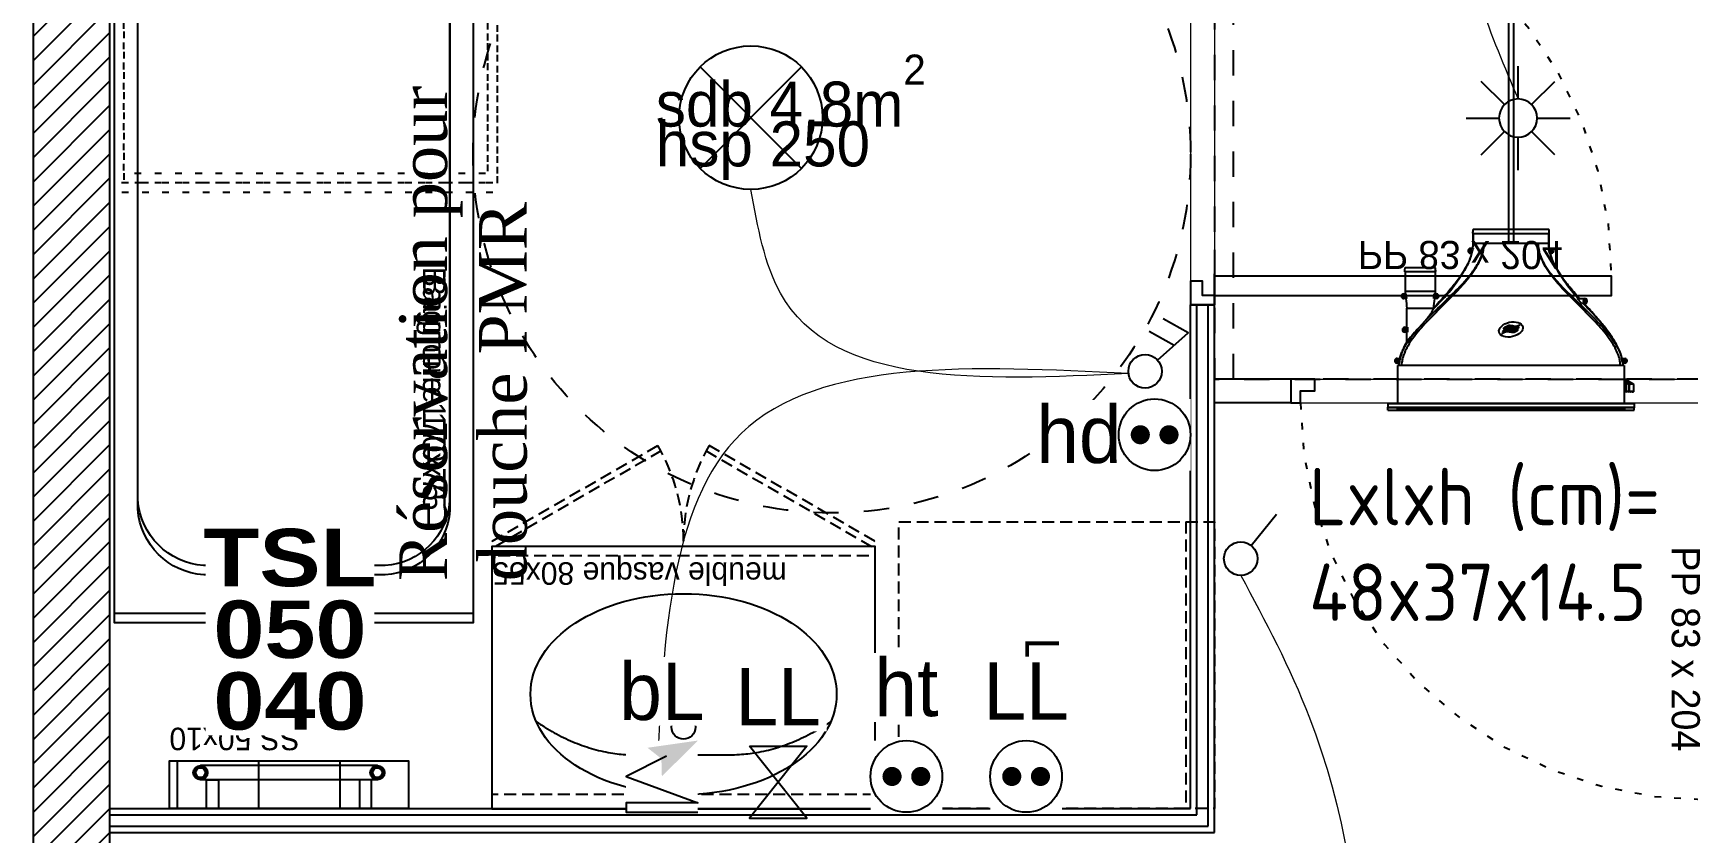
# Model space of a CAD drawing. Header units: centimetres. Extents: x 2648 to 12729, y 1890 to 6224.
# Drawn here: x 9812.8 to 10158.8, y 3819.5 to 3986.7 of the extents above; entities that cross this region are included whole.
import ezdxf

# ---------------------------------------------------------------- set-up
doc = ezdxf.new("R2010")
doc.units = ezdxf.units.CM
for name, pattern in [('Style de ligne -11', [0.347222, 0.20828, -0.138942]), ('Style de ligne -13', [0.147638, 0.098425, -0.049213]), ('Style de ligne -18', [0.164042, 0.054681, -0.109361]), ('Style de ligne -19', [0.166667, 0.055556, -0.111111]), ('Style de ligne -5', [0.20828, 0.069425, -0.138855]), ('VW-01', [0.41656, 0.20828, -0.20828])]:
    doc.linetypes.add(name, pattern=pattern)
for name, color, linetype in [('B aménagement intérieur', 252, 'Continuous'), ('B BATI-équipement-sanitaires', 252, 'Continuous'), ('B faience', 252, 'Style de ligne -11'), ('B Faux plafonds', 9, 'Continuous'), ('B GÈnÈral_Hatch', 252, 'Continuous'), ('B Général', 252, 'Continuous'), ('C ANNOTATIONS-PMR', 252, 'Style de ligne -5'), ('C ANNOTATIONS-prestations', 252, 'Continuous'), ('C ANNOTATIONS-texte', 252, 'Continuous'), ('D SURFACES-shab', 252, 'Continuous'), ('F REMPLISSAGE-vert clair', 252, 'Continuous'), ('F REMPLISSAGE-vert foncé', 252, 'Continuous'), ('prlm-EAU-EF', 161, 'Continuous'), ('prlm-MOD-PB', 123, 'Continuous')]:
    doc.layers.add(name, color=color, linetype=linetype)
for name, color, linetype, lineweight in [('prlm-CHAUFF', 4, 'Continuous', 25), ('prlm-CHAUFF-CONV', 1, 'Continuous', 25), ('prlm-ELEC-CFO', 10, 'Continuous', 25)]:
    doc.layers.add(name, color=color, linetype=linetype, lineweight=lineweight)
doc.layers.add('prlm-ZEROPLOT', color=254, linetype='Continuous', plot=False)
doc.styles.add('Eurostile', font='Eurosti.TTF')
doc.styles.add('Eurostile (italic)', font='Eurostib.TTF')
doc.styles.add('prlm-chauff-rad', font='ariblk.ttf', dxfattribs={"height": 12})
doc.styles.add('prlm-elec-cfo', font='comic.ttf', dxfattribs={"height": 12})
doc.styles.add('prlm-vmc', font='pala.ttf', dxfattribs={"height": 14})
doc.styles.get("Standard").update_dxf_attribs({"font": 'isocp.shx', "height": 15})

# ---------------------------------------------------------------- blocks, each defined once
blk = doc.blocks.new('B 80.Lave Linge')
at = {"layer": 'B Général', "linetype": 'Style de ligne -13', "ltscale": 25.4, "flags": 128}
blk.add_lwpolyline([(-29.47, 30), (-29.47, 36), (30.53, 36), (30.53, 30)], dxfattribs=at)
blk.add_lwpolyline([(-29.47, 30), (30.53, 30), (30.53, -30), (-29.47, -30)], close=True, dxfattribs=at)
at = {"layer": 'B Général', "insert": (0, 0), "char_height": 7.059, "attachment_point": 5, "line_spacing_factor": 0.894142, "style": 'Eurostile'}
blk.add_mtext('LL', dxfattribs=at)
blk = doc.blocks.new('B 80.PP 80')
at = {"layer": 'B Général', "flags": 128}
blk.add_lwpolyline([(-43, 2.5), (-43, 85.5), (-39, 85.5), (-39, 2.5)], close=True, dxfattribs=at)
at = {"layer": 'B Général', "linetype": 'Style de ligne -18', "ltscale": 25.4, "flags": 128}
blk.add_lwpolyline([(46, 2.5), (45.27, 13.33), (43.1, 23.98), (39.53, 34.26), (34.61, 44), (28.44, 53.03), (21.1, 61.19), (12.74, 68.35), (3.5, 74.38), (-6.47, 79.18), (-17, 82.67), (-27.91, 84.79), (-39, 85.5)], dxfattribs=at)
at = {"layer": 'B Général', "linetype": 'Continuous', "flags": 128}
for points in [[(-45, 2.5), (-43, 2.5), (-43, 0), (-40, 0), (-40, -2.5), (-45, -2.5)], [(48, 2.5), (46, 2.5), (46, 0), (43, 0), (43, -2.5), (48, -2.5), (48, -2.5), (48, -2.5), (48, 1.79), (48, 1.79)]]:
    blk.add_lwpolyline(points, close=True, dxfattribs=at)
at = {"layer": 'C ANNOTATIONS-prestations', "insert": (-37.5, 32.5), "char_height": 5.8825, "attachment_point": 1, "rotation": 90, "line_spacing_factor": 0.894142, "style": 'Eurostile'}
blk.add_mtext('PP 83 x 204', dxfattribs=at)
blk = doc.blocks.new('B 80.Rond 150_PMR')
at = {"layer": 'B Général', "linetype": 'VW-01', "ltscale": 25.4}
blk.add_circle((0, 0), 75, dxfattribs=at)
at = {"layer": 'B Général', "insert": (-61.5, 0), "char_height": 7.059, "attachment_point": 5, "rotation": 90, "line_spacing_factor": 0.894142, "style": 'Eurostile (italic)'}
blk.add_mtext('Ø 150 PMR', dxfattribs=at)
blk = doc.blocks.new('B 80.Groupe-4-1')
at = {"layer": 'B Général', "linetype": 'Continuous'}
for centre, major_axis, ratio in [((0, -24.07), (32, 0), 0.65625), ((0, -6.97), (1.5, 0), 1), ((0, -17.15), (2.5, 0), 1)]:
    blk.add_ellipse(centre, major_axis=major_axis, ratio=ratio, dxfattribs=at)
for points in [[(-30.82, -18.37), (-20.7, -11.37), (-9.74, -11.32), (-4.71, -11.3), (0, -11.3)], [(30.82, -18.37), (20.7, -11.37), (9.74, -11.32), (4.71, -11.3), (0, -11.3)]]:
    blk.add_open_spline(points, degree=2, knots=[0, 0, 0, 1, 1, 2, 2, 2], dxfattribs=at)
blk.add_open_spline([(-30.45, -17.59), (-30.5, -17.61), (-30.55, -17.64)], degree=2, dxfattribs=at)
blk = doc.blocks.new('B 80.meuble vasque 80x60')
at = {"layer": 'B BATI-équipement-sanitaires', "linetype": 'Style de ligne -13', "ltscale": 25.4, "flags": 128}
for points in [[(-40, -3.07), (40, -3.07), (40, -53.07), (-40, -53.07)], [(-40, -56.07), (-5.36, -76.07), (-4.71, -74.94), (-39.35, -54.94)], [(40, -56.07), (5.36, -76.07), (4.71, -74.94), (39.35, -54.94)]]:
    blk.add_lwpolyline(points, close=True, dxfattribs=at)
at = {"layer": 'B BATI-équipement-sanitaires', "linetype": 'Style de ligne -13', "ltscale": 25.4}
for centre, start, end in [((-40, -56.07), 330, 0), ((40, -56.07), 180, 210)]:
    blk.add_arc(centre, 40, start, end, dxfattribs=at)
at = {"layer": 'B Général', "flags": 128}
blk.add_lwpolyline([(-40, 0), (40, 0), (40, -55), (-40, -55)], close=True, dxfattribs=at)
at = {"layer": 'B Général'}
blk.add_blockref('B 80.Groupe-4-1', (0, 0), dxfattribs=at)
at = {"layer": 'C ANNOTATIONS-prestations', "insert": (40, -53.07), "char_height": 4.706, "width": 80, "attachment_point": 9, "line_spacing_factor": 0.894142, "style": 'Eurostile'}
blk.add_mtext('meuble vasque 80x55', dxfattribs=at)
blk = doc.blocks.new('B 80.Groupe-11-1')
at = {"layer": 'B Général', "linetype": 'Style de ligne -19', "ltscale": 25.4}
for p, q in [((-29.11, -35.61), (-29.11, -22.61)), ((-22.61, -29.11), (-35.61, -29.11))]:
    blk.add_line(p, q, dxfattribs=at)
at = {"layer": 'B Général', "linetype": 'Style de ligne -19', "ltscale": 25.4, "flags": 128}
for points in [[(-40, -40), (-40, 40), (40, 40), (40, -40)], [(-38, -38), (-38, 38), (38, 38), (38, -38)]]:
    blk.add_lwpolyline(points, close=True, dxfattribs=at)
at = {"layer": 'B Général', "linetype": 'Style de ligne -19', "ltscale": 25.4}
for radius in [4, 3]:
    blk.add_circle((-29.11, -29.11), radius, dxfattribs=at)
blk = doc.blocks.new('B 80.Douche pointillée')
at = {"layer": 'B Général'}
blk.add_blockref('B 80.Groupe-11-1', (0, 0), dxfattribs=at)
blk = doc.blocks.new('B 80.Baignoire 75_170')
at = {"layer": 'B faience', "lineweight": 18, "flags": 128}
blk.add_lwpolyline([(-85, 38.5), (-85, -37.5), (86, -37.5)], dxfattribs=at)
at = {"layer": 'B Général', "linetype": 'Continuous', "flags": 128}
blk.add_lwpolyline([(-84, -36.5), (-84, 38.5), (86, 38.5), (86, -36.5)], close=True, dxfattribs=at)
blk.add_lwpolyline([(-74, -17.85), (-74, 19.85, -0.379059), (-60.25, 33.6), (62.5, 33.6, -0.377778), (76, 20.1), (76, -17.85, -0.374545), (62.25, -31.6), (-60.5, -31.6, -0.392593), (-74, -18.1)], format="xyb", close=True, dxfattribs=at)
at = {"layer": 'B Général', "linetype": 'Continuous'}
blk.add_circle((-61.7, 1), 2.5, dxfattribs=at)
at = {"layer": 'B Général'}
blk.add_blockref('B 80.Douche pointillée', (-44, 3.5), dxfattribs=at)
at = {"layer": 'C ANNOTATIONS-prestations', "insert": (62.5, 26.61), "char_height": 4.706, "width": 80, "attachment_point": 9, "line_spacing_factor": 0.894142, "style": 'Eurostile'}
blk.add_mtext('Baignoire 170x75', dxfattribs=at)
blk = doc.blocks.new('B 80.Sèche-serviette')
at = {"layer": 'B GÈnÈral_Hatch', "linetype": 'Continuous'}
h = blk.add_hatch(dxfattribs=at)
h.set_pattern_fill('H_BARDAGE V 150', color=256, style=0, pattern_type=2)
h.set_pattern_definition([(90, (0, 3.493), (17, 0), [])])
h.paths.add_polyline_path([(-25, 8.4925), (25, 8.4925), (25, -1.5075), (-25, -1.5075)])
at = {"layer": 'B Général', "linetype": 'Continuous', "flags": 128}
blk.add_lwpolyline([(-25, 8.4925), (25, 8.4925), (25, -1.5075), (-25, -1.5075)], close=True, dxfattribs=at)
at = {"layer": 'C ANNOTATIONS-prestations', "insert": (25, -8.4925), "char_height": 4.706, "width": 50, "attachment_point": 9, "line_spacing_factor": 0.894142, "style": 'Eurostile'}
blk.add_mtext('SS 50x10', dxfattribs=at)
blk = doc.blocks.new('B 80.T3 BS 107 (2D)')
at = {"layer": 'B Faux plafonds', "linetype": 'VW-01', "ltscale": 25.4, "flags": 128}
blk.add_lwpolyline([(-102.3, 328.51), (-102.31, 254.52), (-410.28, 254.51), (-410.28, 161.48), (-267.29, 161.48), (-267.29, 34.48), (-143.3, 34.48), (-143.3, 134.5), (-69.14, 134.5), (-69.24, 43.59), (-66.26, 43.59), (-66.26, 43.57), (78.3, 43.58), (78.3, 263.5), (63.3, 263.5), (63.3, 328.51)], close=True, dxfattribs=at)
at = {"layer": 'B Général', "linetype": 'Continuous'}
for p, q in [((-267.3, 61.48), (-267.3, 49.98)), ((-267.3, 34.48), (-267.3, 56.48)), ((-267.3, 49.98), (-272.3, 49.98)), ((-272.3, -55.35), (-272.3, 49.98)), ((-251.3, 34.48), (-267.3, 34.48)), ((-251.3, 34.48), (-267.3, 34.48)), ((-251.3, 34.48), (-251.3, 29.48)), ((-267.3, -60.35), (-267.3, 29.48)), ((-251.3, 29.48), (-267.3, 29.48)), ((-251.3, 29.48), (-267.3, 29.48)), ((-498.3, -55.35), (-272.3, -55.35)), ((-498.3, -60.35), (-267.3, -60.35))]:
    blk.add_line(p, q, dxfattribs=at)
at = {"layer": 'B Général', "linetype": 'VW-01', "ltscale": 25.4, "flags": 128}
blk.add_lwpolyline([(-263.3, 34.48), (-263.3, 254.48), (-143.3, 254.48), (-143.3, 34.48)], close=True, dxfattribs=at)
at = {"layer": 'D SURFACES-shab', "lineweight": 18, "flags": 128}
for points in [[(-143.3, 34.48), (-143.3, 134.5), (78.3, 134.5), (78.3, 263.5), (62.69, 263.5), (62.69, 328.49), (-102.31, 328.5), (-102.31, 254.52), (-267.3, 254.48), (-267.3, 34.48)], [(-498.3, 156.48), (-272.3, 156.48), (-272.3, -55.35), (-498.3, -55.35)], [(-498.3, -60.35), (-267.3, -60.35), (-267.3, 29.48), (-143.3, 29.48), (-143.3, -328.51), (-498.3, -328.51)]]:
    blk.add_lwpolyline(points, close=True, dxfattribs=at)
at = {"layer": 'F REMPLISSAGE-vert clair'}
for p, q in [((-271, -56.65), (-271, 49.98)), ((-268.6, -59.05), (-268.6, 49.98)), ((-498.3, -56.65), (-271, -56.65)), ((-498.3, -59.05), (-268.6, -59.05))]:
    blk.add_line(p, q, dxfattribs=at)
at = {"layer": 'F REMPLISSAGE-vert foncé', "linetype": 'Continuous'}
for p, q in [((-272.3, -55.35), (-272.3, 49.98)), ((-267.3, -60.35), (-267.3, 49.98)), ((-498.3, -55.35), (-272.3, -55.35)), ((-498.3, -60.35), (-267.3, -60.35))]:
    blk.add_line(p, q, dxfattribs=at)
at = {"layer": 'F REMPLISSAGE-vert foncé'}
for p, q in [((-271, -56.65), (-271, 49.98)), ((-268.6, -59.05), (-268.6, 49.98)), ((-498.3, -56.65), (-271, -56.65)), ((-498.3, -59.05), (-268.6, -59.05))]:
    blk.add_line(p, q, dxfattribs=at)
at = {"layer": 'B Général'}
for name, p, rotation in [('B 80.Baignoire 75_170', (-460.8, 71.48), 270), ('B 80.Baignoire 75_170', (-460.78, 69.51), 270), ('B 80.PP 80', (-203.3, 31.98), 180.0000000034304), ('B 80.meuble vasque 80x60', (-378.3, -55.49), 180), ('B 80.Lave Linge', (-303.3, -24.82), 270), ('B 80.Sèche-serviette', (-460.8, -46.86), 180)]:
    blk.add_blockref(name, p, dxfattribs=dict(at, rotation=rotation))
at = {"layer": 'B Général', "xscale": -1, "rotation": 270.0000000034306}
blk.add_blockref('B 80.PP 80', (-269.8, 94.98), dxfattribs=at)
at = {"layer": 'C ANNOTATIONS-PMR', "ltscale": 25.4, "rotation": 270}
blk.add_blockref('B 80.Rond 150_PMR', (-347.3, 81.48), dxfattribs=at)
blk = doc.blocks.new('xi.tsl-050-040')
at = {"layer": 'prlm-CHAUFF-CONV'}
h = blk.add_hatch(color=0, dxfattribs=at)
h.paths.add_polyline_path([(-20, 7.5, 1), (-17, 7.5, 1)])
h.paths.add_polyline_path([(-17.5, 7.5, -1), (-19.5, 7.5, -1)], flags=16)
at = {"layer": 'prlm-CHAUFF-CONV', "linetype": 'ByBlock', "lineweight": -2}
h = blk.add_hatch(color=0, dxfattribs=at)
edge = h.paths.add_edge_path()
edge.add_arc((18.5, 7.5), 1.5, 0, 360)
edge = h.paths.add_edge_path(flags=17)
edge.add_arc((18.5, 7.5), 1, 0, 360)
at = {"layer": 'prlm-CHAUFF-CONV', "color": 0, "linetype": 'ByBlock', "lineweight": -2, "flags": 128}
for points in [[(18.5, 9), (-18.5, 9)], [(18.5, 6), (-18.5, 6)]]:
    blk.add_lwpolyline(points, dxfattribs=at)
at = {"layer": 'prlm-CHAUFF-CONV', "color": 0, "linetype": 'ByBlock', "lineweight": -2}
for points in [[(-14.73, 0), (-17.27, 0), (-17.27, 6), (-14.73, 6)], [(14.73, 0), (17.27, 0), (17.27, 6), (14.73, 6)]]:
    blk.add_lwpolyline(points, close=True, dxfattribs=at)
for centre, radius in [((-18.5, 7.5), 1.5), ((-18.5, 7.5), 1), ((18.5, 7.5), 1.5), ((18.5, 7.5), 1)]:
    blk.add_circle(centre, radius, dxfattribs=at)
at = {"layer": 'prlm-ZEROPLOT', "linetype": 'ByBlock', "lineweight": -2, "flags": 128}
blk.add_lwpolyline([(-16, 0), (16, 0)], dxfattribs=at)
blk = doc.blocks.new('xi.SA')
at = {"layer": 'prlm-ELEC-CFO', "color": 0}
blk.add_lwpolyline([(0.2, -1.28), (5.5, 5.28)], dxfattribs=at)
blk.add_circle((-2, -4), 3.5, dxfattribs=at)
blk = doc.blocks.new('xi.PTCE')
at = {"layer": 'prlm-ELEC-CFO', "color": 0}
for points in [[(-10.61, 10.61), (10.61, -10.61)], [(10.61, 10.61), (-10.61, -10.61)]]:
    blk.add_lwpolyline(points, dxfattribs=at)
at = {"layer": 'prlm-ELEC-CFO', "color": 0, "linetype": 'ByBlock'}
blk.add_circle((0, 0), 15, dxfattribs=at)
blk = doc.blocks.new('xi.PCHD')
at = {"color": 0, "lineweight": 5}
blk.add_wipeout([(-7.5, -7.5), (7.5, -7.5), (7.5, 7.5), (-7.5, 7.5)], dxfattribs=at).dxf.layer = 'prlm-ELEC-CFO'
at = {"layer": 'prlm-ELEC-CFO', "color": 0, "linetype": 'ByBlock', "lineweight": 5, "const_width": 2}
for points in [[(-4, 0, 1), (-2, 0, 1)], [(2, 0, 1), (4, 0, 1)]]:
    blk.add_lwpolyline(points, format="xyb", close=True, dxfattribs=at)
at = {"layer": 'prlm-ELEC-CFO', "color": 0, "linetype": 'ByBlock', "lineweight": -2}
blk.add_circle((0, 0), 7.5, dxfattribs=at)
blk = doc.blocks.new('xi.DA')
at = {"layer": 'prlm-ELEC-CFO', "color": 0}
for points in [[(0.61, -1.67), (7.04, 4.05), (1.81, 7.01)], [(4.05, 1.39), (-1.17, 4.34)]]:
    blk.add_lwpolyline(points, dxfattribs=at)
blk.add_circle((-2, -4), 3.5, dxfattribs=at)
blk = doc.blocks.new('xi.LLrob')
at = {"layer": 'prlm-EAU-EF', "color": 0}
blk.add_lwpolyline([(-6, 7.5), (6, 7.5), (-6, -7.5), (6, -7.5)], close=True, dxfattribs=at)
blk = doc.blocks.new('xi.LL')
at = {"color": 0, "lineweight": 5}
blk.add_wipeout([(-7.5, -7.5), (7.5, -7.5), (7.5, 7.5), (-7.5, 7.5)], dxfattribs=at).dxf.layer = 'prlm-ELEC-CFO'
at = {"layer": 'prlm-ELEC-CFO', "color": 0, "linetype": 'ByBlock', "lineweight": 5, "const_width": 2}
for points in [[(-4, 0, 1), (-2, 0, 1)], [(2, 0, 1), (4, 0, 1)]]:
    blk.add_lwpolyline(points, format="xyb", close=True, dxfattribs=at)
at = {"layer": 'prlm-ELEC-CFO', "color": 0, "linetype": 'ByBlock', "lineweight": -2}
blk.add_circle((0, 0), 7.5, dxfattribs=at)
blk = doc.blocks.new('xi.PCHT')
at = {"color": 0, "lineweight": 5}
blk.add_wipeout([(-7.5, -7.5), (7.5, -7.5), (7.5, 7.5), (-7.5, 7.5)], dxfattribs=at).dxf.layer = 'prlm-ELEC-CFO'
at = {"layer": 'prlm-ELEC-CFO', "color": 0, "linetype": 'ByBlock', "lineweight": 5, "const_width": 2}
for points in [[(-4, 0, 1), (-2, 0, 1)], [(2, 0, 1), (4, 0, 1)]]:
    blk.add_lwpolyline(points, format="xyb", close=True, dxfattribs=at)
at = {"layer": 'prlm-ELEC-CFO', "color": 0, "linetype": 'ByBlock', "lineweight": -2}
blk.add_circle((0, 0), 7.5, dxfattribs=at)
blk = doc.blocks.new('xi.BL')
at = {"color": 0, "lineweight": 5}
blk.add_wipeout([(-7.5, -7.5), (7.5, -7.5), (7.5, 7.5), (-7.5, 7.5)], dxfattribs=at).dxf.layer = 'prlm-ELEC-CFO'
at = {"layer": 'prlm-ELEC-CFO', "lineweight": 5}
blk.add_hatch(color=0, dxfattribs=at).paths.add_polyline_path([(-3, 6), (-0.1, 3.7), (0, 0), (7.5, 7.5)])
at = {"layer": 'prlm-ELEC-CFO', "color": 0}
blk.add_lwpolyline([(0.95, 4.23), (-7.5, 0), (7.5, -5.5), (-7.5, -5.5), (-7.5, -7.5), (7.5, -7.5)], dxfattribs=at)
blk = doc.blocks.new('xi.SPOT')
at = {"color": 0, "lineweight": 5}
blk.add_wipeout([(-4, 0), (-2.83, -2.83), (0, -4), (2.83, -2.83), (4, 0), (2.83, 2.83), (0, 4), (-2.83, 2.83)], dxfattribs=at).dxf.layer = 'prlm-ELEC-CFO'
at = {"layer": 'prlm-ELEC-CFO', "color": 0, "linetype": 'ByBlock', "lineweight": -2, "flags": 128}
for points in [[(0, 10.88), (0, 4)], [(-7.69, 7.69), (-2.83, 2.83)], [(7.69, 7.69), (2.83, 2.83)], [(-10.88, 0), (-4, 0)], [(4, 0), (10.88, 0)], [(-2.83, -2.83), (-7.69, -7.69)], [(2.83, -2.83), (7.69, -7.69)], [(0, -4), (0, -10.88)]]:
    blk.add_lwpolyline(points, dxfattribs=at)
at = {"layer": 'prlm-ELEC-CFO', "color": 0, "linetype": 'ByBlock', "lineweight": -2}
blk.add_circle((0, 0), 4, dxfattribs=at)
blk = doc.blocks.new('xi.attdchpmr')
at = {"layer": 'prlm-MOD-PB', "insert": (0, 0), "char_height": 10, "width": 140.3781, "attachment_point": 1, "rotation": 360, "style": 'prlm-vmc'}
blk.add_mtext('Réservation pour douche PMR', dxfattribs=at)
blk = doc.blocks.new('xi.twintop')
at = {"layer": 'prlm-CHAUFF', "ltscale": 50}
for p, q in [((-8, 35.6), (8, 35.6)), ((-7.9, 36.5), (7.9, 36.5)), ((-7.9, 35.6), (-7.9, 33.5)), ((-7.9, 33.5), (-7.9, 35.6)), ((7.9, 35.6), (7.9, 33.5)), ((7.9, 33.5), (7.9, 35.6)), ((-8.61, 31.95), (-8.61, 32.05)), ((-8.61, 32.05), (-8.51, 32.05)), ((-8.51, 31.95), (-8.61, 31.95)), ((-8.51, 32.16), (-8.41, 32.16)), ((-8.51, 32.05), (-8.51, 32.16)), ((-8.51, 31.84), (-8.51, 31.95)), ((-8.41, 31.84), (-8.51, 31.84)), ((-7.9, 32.5), (-8.46, 32.5)), ((-8.46, 31.5), (-8.16, 31.5)), ((-8.41, 32.16), (-8.41, 32.05)), ((-8.41, 32.05), (-8.3, 32.05)), ((-8.3, 31.95), (-8.41, 31.95)), ((-8.41, 31.95), (-8.41, 31.84)), ((-8.3, 32.05), (-8.3, 31.95)), ((-8.16, 31.5), (-7.95, 32.18)), ((-7.9, 32.5), (-7.95, 32.18)), ((-5.67, 33.5), (-7.9, 33.5)), ((5.67, 33.5), (-5.67, 33.5)), ((7.9, 33.5), (5.67, 33.5)), ((7.95, 32.18), (7.9, 32.5)), ((7.9, 32.5), (8.46, 32.5)), ((8.16, 31.5), (7.95, 32.18)), ((8.46, 31.5), (8.16, 31.5)), ((8.3, 31.95), (8.3, 32.05)), ((8.3, 32.05), (8.41, 32.05)), ((8.41, 31.95), (8.3, 31.95)), ((8.41, 32.16), (8.51, 32.16)), ((8.41, 32.05), (8.41, 32.16)), ((8.41, 31.84), (8.41, 31.95)), ((8.51, 31.84), (8.41, 31.84)), ((8.51, 32.16), (8.51, 32.05)), ((8.51, 32.05), (8.61, 32.05)), ((8.61, 31.95), (8.51, 31.95)), ((8.51, 31.95), (8.51, 31.84)), ((8.61, 32.05), (8.61, 31.95)), ((-22.15, 28.5), (-15.85, 28.5)), ((-9.41, 28.48), (-9.41, 28.48)), ((9.12, 29.02), (9.09, 29.02)), ((9.41, 28.48), (9.38, 28.48)), ((-15.75, 27.6), (-22.25, 27.6)), ((-22.15, 27.6), (-22.15, 23.5)), ((-22.15, 27.6), (-22.15, 23.5)), ((-15.85, 27.6), (-15.85, 23.5)), ((-15.85, 27.6), (-15.85, 23.5)), ((-22.56, 22.55), (-22.45, 22.55)), ((-22.56, 22.45), (-22.56, 22.55)), ((-22.45, 22.45), (-22.56, 22.45)), ((-22.45, 22.66), (-22.35, 22.66)), ((-22.45, 22.55), (-22.45, 22.66)), ((-22.45, 22.34), (-22.45, 22.45)), ((-22.35, 22.34), (-22.45, 22.34)), ((-22.4, 23), (-21.97, 23)), ((-21.85, 22), (-22.4, 22)), ((-22.35, 22.66), (-22.35, 22.55)), ((-22.35, 22.55), (-22.24, 22.55)), ((-22.24, 22.45), (-22.35, 22.45)), ((-22.35, 22.45), (-22.35, 22.34)), ((-22.24, 22.55), (-22.24, 22.45)), ((-15.85, 23.5), (-22.15, 23.5)), ((-21.97, 23), (-21.85, 22.06)), ((-21.85, 22.06), (-21.85, 22)), ((-16.2, 19.84), (-14.13, 22)), ((-14.13, 22), (-16.2, 19.84)), ((-16.15, 22.06), (-16.03, 23)), ((-16.15, 22), (-16.15, 22.06)), ((-15.6, 22), (-16.15, 22)), ((-16.03, 23), (-15.6, 23)), ((-15.76, 22.45), (-15.76, 22.55)), ((-15.76, 22.55), (-15.65, 22.55)), ((-15.65, 22.45), (-15.76, 22.45)), ((-15.65, 22.66), (-15.55, 22.66)), ((-15.65, 22.55), (-15.65, 22.66)), ((-15.65, 22.34), (-15.65, 22.45)), ((-15.55, 22.34), (-15.65, 22.34)), ((-15.55, 22.66), (-15.55, 22.55)), ((-15.55, 22.55), (-15.44, 22.55)), ((-15.55, 22.45), (-15.55, 22.34)), ((-15.44, 22.45), (-15.55, 22.45)), ((-15.44, 22.55), (-15.44, 22.45)), ((14.83, 21), (13.83, 22)), ((13.83, 22), (15.44, 22)), ((15.44, 21), (14.83, 21)), ((15.28, 21.45), (15.28, 21.55)), ((15.28, 21.55), (15.39, 21.55)), ((15.39, 21.45), (15.28, 21.45)), ((15.39, 21.66), (15.49, 21.66)), ((15.39, 21.55), (15.39, 21.66)), ((15.39, 21.34), (15.39, 21.45)), ((15.49, 21.34), (15.39, 21.34)), ((15.49, 21.66), (15.49, 21.55)), ((15.49, 21.55), (15.6, 21.55)), ((15.49, 21.45), (15.49, 21.34)), ((15.6, 21.45), (15.49, 21.45)), ((15.6, 21.55), (15.6, 21.45)), ((-21.8, 20), (-16.2, 20)), ((-21.8, 16), (-21.8, 20)), ((-21.8, 16), (-21.8, 20)), ((-16.2, 19.84), (-16.2, 20)), ((-16.2, 19.84), (-16.2, 20)), ((-22.36, 15.45), (-22.36, 15.55)), ((-22.36, 15.55), (-22.25, 15.55)), ((-22.25, 15.45), (-22.36, 15.45)), ((-22.25, 15.66), (-22.15, 15.66)), ((-22.25, 15.55), (-22.25, 15.66)), ((-22.25, 15.34), (-22.25, 15.45)), ((-22.15, 15.34), (-22.25, 15.34)), ((-22.2, 16), (-21.65, 16)), ((-21.65, 15), (-22.2, 15)), ((-22.15, 15.66), (-22.15, 15.55)), ((-22.15, 15.55), (-22.04, 15.55)), ((-22.15, 15.45), (-22.15, 15.34)), ((-22.04, 15.45), (-22.15, 15.45)), ((-22.04, 15.55), (-22.04, 15.45)), ((-21.8, 12.88), (-21.8, 15)), ((-21.8, 12.88), (-21.8, 15)), ((-21.65, 16), (-21.65, 15)), ((-23.96, 8.95), (-23.96, 9.05)), ((-23.96, 9.05), (-23.85, 9.05)), ((-23.85, 8.95), (-23.96, 8.95)), ((-23.85, 9.16), (-23.75, 9.16)), ((-23.85, 9.05), (-23.85, 9.16)), ((-23.85, 8.84), (-23.85, 8.95)), ((-23.75, 8.84), (-23.85, 8.84)), ((-23.8, 9.5), (-23.19, 9.5)), ((-23.36, 8.5), (-23.8, 8.5)), ((-23.75, 9.16), (-23.75, 9.05)), ((-23.75, 9.05), (-23.64, 9.05)), ((-23.75, 8.95), (-23.75, 8.84)), ((-23.64, 8.95), (-23.75, 8.95)), ((23.7, 8), (-23.7, 8)), ((-23.7, 8), (-23.7, 0)), ((-23.64, 9.05), (-23.64, 8.95)), ((-23.36, 8.42), (-23.36, 8.5)), ((23.19, 9.5), (23.8, 9.5)), ((23.36, 8.42), (23.36, 8.5)), ((23.8, 8.5), (23.36, 8.5)), ((23.64, 8.95), (23.64, 9.05)), ((23.64, 9.05), (23.75, 9.05)), ((23.75, 8.95), (23.64, 8.95)), ((23.7, 8), (23.7, 0)), ((23.75, 9.16), (23.85, 9.16)), ((23.75, 9.05), (23.75, 9.16)), ((23.75, 8.84), (23.75, 8.95)), ((23.85, 8.84), (23.75, 8.84)), ((23.85, 9.16), (23.85, 9.05)), ((23.85, 9.05), (23.96, 9.05)), ((23.85, 8.95), (23.85, 8.84)), ((23.96, 8.95), (23.85, 8.95)), ((23.96, 9.05), (23.96, 8.95)), ((24.18, 4.47), (23.7, 4.81)), ((24.06, 4.42), (23.7, 4.66)), ((24.06, 2.6), (24.06, 4.42)), ((24.64, 4.04), (24.06, 4.42)), ((24.2, 4.46), (24.18, 4.47)), ((24.54, 4.24), (24.2, 4.46)), ((24.35, 4.85), (24.33, 4.89)), ((24.35, 4.36), (24.35, 4.85)), ((24.35, 4.85), (24.36, 4.85)), ((24.41, 4.79), (24.43, 4.83)), ((24.41, 4.79), (24.41, 4.32)), ((25.01, 4.43), (24.41, 4.79)), ((24.43, 4.83), (25.04, 4.47)), ((24.64, 4.04), (24.72, 4.01)), ((24.64, 2.6), (24.64, 4.04)), ((24.72, 4.01), (24.72, 2.65)), ((25.04, 4.47), (25.01, 4.43)), ((25.01, 4.25), (25.01, 4.43)), ((25.02, 4.42), (25.01, 4.43)), ((25.06, 4.46), (25.02, 4.42)), ((25.02, 4.42), (25.02, 4.25)), ((25.28, 4.25), (25.02, 4.42)), ((25.04, 4.47), (25.06, 4.46)), ((25.06, 4.46), (25.39, 4.24)), ((25.71, 2.65), (25.71, 4.01)), ((-25.75, 0), (-25.75, -0.73)), ((25.75, 0), (-25.75, 0)), ((23.7, 2.6), (24.06, 2.6)), ((23.7, 2.57), (23.73, 2.6)), ((23.79, 2.6), (23.88, 2.51)), ((23.88, 2.51), (23.97, 2.6)), ((24.04, 2.6), (24.13, 2.51)), ((24.64, 2.6), (24.06, 2.6)), ((24.13, 2.51), (24.22, 2.6)), ((24.18, 2.56), (24.24, 2.51)), ((24.24, 2.51), (24.3, 2.58)), ((24.28, 2.6), (24.37, 2.51)), ((24.37, 2.51), (24.46, 2.6)), ((24.42, 2.57), (24.48, 2.51)), ((24.48, 2.51), (24.56, 2.58)), ((24.54, 2.6), (24.63, 2.51)), ((24.63, 2.51), (24.72, 2.6)), ((24.72, 2.65), (24.64, 2.6)), ((24.64, 2.6), (24.64, 2.6)), ((25.66, 2.6), (24.64, 2.6)), ((24.7, 2.58), (24.77, 2.51)), ((24.72, 2.65), (25.71, 2.65)), ((24.73, 2.6), (24.82, 2.51)), ((24.77, 2.51), (24.79, 2.53)), ((24.82, 2.51), (24.91, 2.6)), ((24.9, 2.59), (24.98, 2.51)), ((24.98, 2.51), (25.07, 2.6)), ((25.02, 2.54), (25.05, 2.51)), ((25.05, 2.51), (25.09, 2.55)), ((25.06, 2.58), (25.13, 2.51)), ((25.13, 2.51), (25.22, 2.6)), ((25.19, 2.57), (25.25, 2.51)), ((25.25, 2.51), (25.34, 2.6)), ((25.27, 2.53), (25.29, 2.51)), ((25.29, 2.51), (25.32, 2.54)), ((25.31, 2.56), (25.36, 2.51)), ((25.36, 2.51), (25.45, 2.6)), ((25.4, 2.55), (25.44, 2.51)), ((25.44, 2.51), (25.53, 2.6)), ((25.48, 2.54), (25.51, 2.51)), ((25.51, 2.51), (25.6, 2.6)), ((25.53, 2.53), (25.55, 2.51)), ((25.55, 2.51), (25.64, 2.6)), ((25.71, 2.65), (25.66, 2.6)), ((25.66, 2.6), (25.66, 2.6)), ((25.75, 0), (25.75, -0.73)), ((-25.75, -0.81), (-25.75, -0.73)), ((-25.75, -0.73), (25.75, -0.73)), ((-25.75, -1.3), (-25.75, -0.81)), ((25.75, -0.81), (-25.75, -0.81)), ((-25.75, -1.3), (25.75, -1.3)), ((23.75, -0.99), (-23.75, -0.99)), ((-23.75, -1.06), (-23.75, -0.99)), ((-23.55, -0.99), (-23.75, -1.06)), ((-23.75, -1.06), (23.75, -1.06)), ((23.75, -1.11), (-23.75, -1.11)), ((-23.75, -1.16), (-23.75, -1.11)), ((-23.59, -1.11), (-23.75, -1.16)), ((-23.75, -1.16), (23.75, -1.16)), ((23.75, -1.2), (-23.75, -1.2)), ((-23.75, -1.23), (-23.75, -1.2)), ((-23.64, -1.2), (-23.75, -1.23)), ((-23.75, -1.23), (23.75, -1.23)), ((23.75, -1.26), (-23.75, -1.26)), ((-23.75, -1.28), (-23.75, -1.26)), ((-23.68, -1.26), (-23.75, -1.28)), ((-23.75, -1.28), (23.75, -1.28)), ((23.75, -1.29), (-23.75, -1.29)), ((-23.75, -1.3), (-23.75, -1.29)), ((-23.73, -1.29), (-23.75, -1.3)), ((-23.75, -1.3), (23.75, -1.3)), ((23.75, -1.06), (23.55, -0.99)), ((23.75, -1.16), (23.59, -1.11)), ((23.75, -1.23), (23.64, -1.2)), ((23.75, -1.28), (23.68, -1.26)), ((23.75, -1.3), (23.73, -1.29)), ((23.75, -0.99), (23.75, -1.06)), ((23.75, -1.11), (23.75, -1.16)), ((23.75, -1.2), (23.75, -1.23)), ((23.75, -1.26), (23.75, -1.28)), ((23.75, -1.29), (23.75, -1.3)), ((25.75, -0.73), (25.75, -0.81)), ((25.75, -1.3), (25.75, -0.81))]:
    blk.add_line(p, q, dxfattribs=at)
for centre, radius in [((-8.46, 32), 0.3), ((-8.46, 32), 0.25), ((8.46, 32), 0.3), ((8.46, 32), 0.25), ((-22.4, 22.5), 0.3), ((-22.4, 22.5), 0.25), ((-15.6, 22.5), 0.3), ((-15.6, 22.5), 0.25), ((15.44, 21.5), 0.3), ((15.44, 21.5), 0.25), ((-22.2, 15.5), 0.3), ((-22.2, 15.5), 0.25), ((-23.8, 9), 0.3), ((-23.8, 9), 0.25), ((23.8, 9), 0.3), ((23.8, 9), 0.25)]:
    blk.add_circle(centre, radius, dxfattribs=at)
for centre, radius, start, end in [((-6.01, 35.83), 2, 160.5755, 186.7441), ((-6.01, 35.83), 2, 160.5755, 186.7441), ((6.01, 35.83), 2, 353.2559, 19.4245), ((6.01, 35.83), 2, 353.2559, 19.4245), ((-19.51, 34.47), 11.74, 332.3321, 345.441), ((-19.16, 34.32), 11.35, 332.1374, 345.6929), ((-8.46, 32), 0.5, 90, 270), ((-15.67, 33.51), 7.77, 352.5456, 359.9423), ((-15.72, 33.51), 7.82, 352.5763, 359.9264), ((-15.07, 33.49), 7.17, 352.0923, 353.5448), ((-15.07, 33.49), 7.17, 353.9053, 0.1157), ((15.11, 33.49), 7.25, 179.9215, 187.8382), ((15.67, 33.51), 7.77, 180.0577, 187.4544), ((15.72, 33.51), 7.82, 180.0736, 187.4237), ((21.1, 34.98), 13.43, 192.9954, 216.0824), ((19.16, 34.32), 11.35, 194.4106, 207.8626), ((8.46, 32), 0.5, 270, 90), ((-20.26, 27.83), 2, 160.5755, 186.7441), ((-20.26, 27.83), 2, 160.5755, 186.7441), ((-17.74, 27.83), 2, 353.2559, 19.4245), ((-17.74, 27.83), 2, 353.2559, 19.4245), ((-43.13, 48.06), 39, 319.3887, 329.86), ((-43.13, 48.06), 39, 319.3887, 329.8601), ((-26.92, 38.17), 20.01, 331.0483, 332.7983), ((-26.92, 38.17), 20.01, 331.0482, 332.7982), ((26.92, 38.17), 20.01, 207.2018, 208.9518), ((43.13, 48.06), 39, 210.1399, 220.6113), ((43.13, 48.06), 39, 212.5506, 220.6113), ((-22.4, 22.5), 0.5, 90, 270), ((-15.6, 22.5), 0.5, 270, 90), ((-22.51, 30.1), 11.66, 315.9701, 320.4245), ((-22.76, 30.33), 11.99, 316.0326, 320.3619), ((22.51, 30.1), 11.66, 219.5755, 224.0299), ((22.76, 30.33), 11.99, 219.6381, 223.9674), ((15.44, 21.5), 0.5, 270, 90), ((-22.2, 15.5), 0.5, 90, 270), ((-2.48, -0.77), 23.65, 136.4099, 144.7501), ((-44.74, 40.05), 35.1, 315.7111, 319.5265), ((-23.8, 9), 0.5, 90, 270), ((-11.41, 6.64), 12.12, 163.7263, 166.3852), ((23.8, 9), 0.5, 270, 90), ((17.64, -7.23), 13.85, 61.9182, 64.0515), ((17.76, -6.88), 13.43, 62.115, 63.7632), ((18.29, -6.04), 12.5, 61.3177, 61.5903), ((24.75, 5.45), 0.703, 233.033, 242.9325), ((24.72, 5.11), 0.448, 214.6713, 225.4982), ((25.88, 4.92), 0.836, 234.1326, 239.2425), ((18.29, -6.04), 12.5, 53.7494, 55.0637)]:
    blk.add_arc(centre, radius, start, end, dxfattribs=at)
blk.add_ellipse((0, 15.55), major_axis=(2.49, 0.57), ratio=0.600775, dxfattribs=at)
for points, knots in [([(-5.67, 33.5), (-5.67, 33.33), (-5.68, 33.16), (-5.7, 32.82), (-5.72, 32.65), (-5.8, 32.15), (-5.87, 31.82), (-6.05, 31.16), (-6.16, 30.84), (-6.41, 30.21), (-6.55, 29.9), (-7, 29), (-7.34, 28.43), (-8.08, 27.34), (-8.47, 26.81), (-9.69, 25.27), (-10.57, 24.3), (-12.38, 22.39), (-13.32, 21.46), (-15.19, 19.6), (-16.12, 18.67), (-17.95, 16.77), (-18.84, 15.8), (-20.08, 14.27), (-20.47, 13.75), (-21.03, 12.94), (-21.21, 12.66), (-21.55, 12.09), (-21.72, 11.8), (-22.17, 10.91), (-22.43, 10.31), (-22.7, 9.36), (-22.77, 9.03), (-22.86, 8.47), (-22.88, 8.24), (-22.89, 8)], [0, 0, 0, 0, 0.015625, 0.015625, 0.03125, 0.03125, 0.0625, 0.0625, 0.09375, 0.09375, 0.125, 0.125, 0.1875, 0.1875, 0.25, 0.25, 0.375, 0.375, 0.5, 0.5, 0.625, 0.625, 0.75, 0.75, 0.8125, 0.8125, 0.84375, 0.84375, 0.875, 0.875, 0.9375, 0.9375, 0.96875, 0.96875, 0.9907189, 0.9907189, 0.9907189, 0.9907189]), ([(-18.04, 17.26), (-16.85, 18.51), (-15.59, 19.7), (-13.1, 22.1), (-11.85, 23.3), (-10.07, 25.17), (-9.49, 25.81), (-8.39, 27.13), (-7.87, 27.82), (-7.16, 28.91), (-6.93, 29.29), (-6.52, 30.07), (-6.33, 30.48), (-6.02, 31.31), (-5.89, 31.74), (-5.76, 32.39), (-5.73, 32.61), (-5.69, 32.95), (-5.69, 33.06), (-5.67, 33.28), (-5.67, 33.39), (-5.67, 33.5)], [0, 0, 0, 0, 0.25, 0.25, 0.5, 0.5, 0.625, 0.625, 0.75, 0.75, 0.8125, 0.8125, 0.875, 0.875, 0.9375, 0.9375, 0.96875, 0.96875, 0.984375, 0.984375, 1, 1, 1, 1]), ([(5.67, 33.5), (5.67, 33.33), (5.68, 33.16), (5.71, 32.81), (5.73, 32.64), (5.81, 32.14), (5.88, 31.8), (6.08, 31.14), (6.2, 30.82), (6.47, 30.19), (6.62, 29.88), (7.1, 28.98), (7.46, 28.42), (8.23, 27.34), (8.65, 26.82), (9.93, 25.3), (10.84, 24.34), (12.72, 22.46), (13.69, 21.54), (15.61, 19.69), (16.57, 18.77), (18.43, 16.87), (19.34, 15.9), (20.59, 14.36), (20.99, 13.83), (21.55, 13), (21.73, 12.72), (22.07, 12.15), (22.24, 11.85), (22.69, 10.95), (22.94, 10.33), (23.21, 9.37), (23.28, 9.05), (23.36, 8.48), (23.38, 8.24), (23.39, 8)], [0, 0, 0, 0, 0.015625, 0.015625, 0.03125, 0.03125, 0.0625, 0.0625, 0.09375, 0.09375, 0.125, 0.125, 0.1875, 0.1875, 0.25, 0.25, 0.375, 0.375, 0.5, 0.5, 0.625, 0.625, 0.75, 0.75, 0.8125, 0.8125, 0.84375, 0.84375, 0.875, 0.875, 0.9375, 0.9375, 0.96875, 0.96875, 0.9908046, 0.9908046, 0.9908046, 0.9908046]), ([(22.89, 8), (22.88, 8.24), (22.86, 8.47), (22.77, 9.03), (22.7, 9.36), (22.43, 10.31), (22.17, 10.91), (21.72, 11.8), (21.55, 12.09), (21.21, 12.66), (21.03, 12.94), (20.47, 13.75), (20.08, 14.27), (18.84, 15.8), (17.95, 16.77), (16.12, 18.67), (15.18, 19.6), (13.32, 21.46), (12.38, 22.39), (10.57, 24.3), (9.69, 25.27), (8.47, 26.81), (8.08, 27.34), (7.34, 28.43), (7, 29), (6.55, 29.9), (6.41, 30.21), (6.16, 30.84), (6.05, 31.16), (5.87, 31.82), (5.79, 32.15), (5.72, 32.65), (5.7, 32.82), (5.68, 33.16), (5.67, 33.33), (5.67, 33.5)], [0.0092808, 0.0092808, 0.0092808, 0.0092808, 0.03125, 0.03125, 0.0625, 0.0625, 0.125, 0.125, 0.15625, 0.15625, 0.1875, 0.1875, 0.25, 0.25, 0.375, 0.375, 0.5, 0.5, 0.625, 0.625, 0.75, 0.75, 0.8125, 0.8125, 0.875, 0.875, 0.90625, 0.90625, 0.9375, 0.9375, 0.96875, 0.96875, 0.984375, 0.984375, 1, 1, 1, 1]), ([(-8.9, 29.46), (-9.06, 29.12), (-9.43, 28.41), (-10.08, 27.35), (-10.83, 26.27), (-11.65, 25.18), (-12.54, 24.1), (-13.65, 22.81), (-14.86, 21.46), (-15.81, 20.43), (-16.2, 20)], [0.1568082, 0.1568082, 0.1568082, 0.1568082, 0.2305418, 0.3149874, 0.4025619, 0.4929385, 0.5856877, 0.6803551, 0.8317746, 0.9509578, 0.9509578, 0.9509578, 0.9509578]), ([(14.38, 22), (14.06, 22.36), (13.37, 23.14), (12.33, 24.35), (11.38, 25.54), (10.58, 26.62), (9.93, 27.59), (9.37, 28.52), (9.05, 29.15), (8.91, 29.44)], [0.5730592, 0.5730592, 0.5730592, 0.5730592, 0.626259, 0.6884084, 0.7489718, 0.7930827, 0.8358988, 0.8773199, 0.9123747, 0.9123747, 0.9123747, 0.9123747]), ([(23.19, 9.5), (23.12, 9.79), (23.04, 10.07), (22.86, 10.64), (22.75, 10.92), (22.41, 11.74), (22.14, 12.27), (21.56, 13.3), (21.24, 13.8), (20.57, 14.77), (20.21, 15.25), (19.11, 16.65), (18.33, 17.54), (16.73, 19.29), (15.91, 20.15), (15.09, 21)], [0, 0, 0, 0, 0.0625, 0.0625, 0.125, 0.125, 0.25, 0.25, 0.375, 0.375, 0.5, 0.5, 0.75, 0.75, 1, 1, 1, 1]), ([(21.4, 13.55), (21.3, 13.71), (20.98, 14.2), (20.41, 15.02), (19.67, 15.99), (18.88, 16.96), (17.95, 18.04), (16.9, 19.22), (15.98, 20.24), (15.44, 20.84), (15.29, 21)], [0.1694223, 0.1694223, 0.1694223, 0.1694223, 0.1906001, 0.2339285, 0.2787061, 0.3247019, 0.3716424, 0.4351709, 0.4991397, 0.523565, 0.523565, 0.523565, 0.523565]), ([(-18.04, 17.26), (-17.81, 17.52), (-17.58, 17.79), (-17.17, 18.3), (-16.98, 18.55), (-16.64, 19.03), (-16.49, 19.25), (-16.32, 19.53), (-16.28, 19.62), (-16.22, 19.76), (-16.2, 19.81), (-16.2, 19.84)], [0, 0, 0, 0, 0.25, 0.25, 0.5, 0.5, 0.75, 0.75, 0.875, 0.875, 1, 1, 1, 1]), ([(-23.39, 8), (-23.38, 8.28), (-23.35, 8.55), (-23.25, 9.19), (-23.16, 9.55), (-22.84, 10.61), (-22.54, 11.29), (-21.83, 12.6), (-21.42, 13.22), (-20.56, 14.41), (-20.09, 14.98), (-19.62, 15.54)], [0.0331631, 0.0331631, 0.0331631, 0.0331631, 0.125, 0.125, 0.25, 0.25, 0.5, 0.5, 0.75, 0.75, 1, 1, 1, 1]), ([(-1.94, 14.63), (-1.21, 15.35), (-0.84, 15.44), (-0.45, 15.4), (0.16, 15.33), (0.81, 14.93), (1.54, 15.51)], [0, 0, 0, 0, 0.389075, 0.389075, 0.389075, 1, 1, 1, 1]), ([(-1.63, 15.67), (-0.9, 16.39), (-0.53, 16.49), (-0.14, 16.44), (0.47, 16.38), (1.12, 15.98), (1.85, 16.55)], [0, 0, 0, 0, 0.389075, 0.389075, 0.389075, 1, 1, 1, 1]), ([(-23.19, 9.5), (-23.12, 9.8), (-23.04, 10.09), (-22.9, 10.53), (-22.84, 10.67), (-22.74, 10.96), (-22.68, 11.1), (-22.5, 11.53), (-22.37, 11.8), (-22.1, 12.35), (-21.95, 12.61), (-21.8, 12.88)], [0, 0, 0, 0, 0.25, 0.25, 0.375, 0.375, 0.5, 0.5, 0.75, 0.75, 1, 1, 1, 1]), ([(-21.8, 12.88), (-21.96, 12.6), (-22.11, 12.32), (-22.4, 11.74), (-22.54, 11.45), (-22.78, 10.85), (-22.89, 10.55), (-23.01, 10.17), (-23.03, 10.1), (-23.05, 10.03)], [0, 0, 0, 0, 0.25, 0.25, 0.5, 0.5, 0.75, 0.75, 0.8062429, 0.8062429, 0.8062429, 0.8062429]), ([(24.24, 4.96), (24.23, 4.96), (24.23, 4.96), (24.22, 4.97), (24.2, 4.97), (24.19, 4.97), (24.18, 4.98), (24.16, 4.98), (24.15, 4.98), (24.13, 4.99), (24.11, 4.99), (24.09, 4.99), (24.08, 4.99), (24.05, 4.99), (24.02, 4.99), (23.98, 4.99), (23.93, 4.98), (23.89, 4.98), (23.84, 4.97), (23.78, 4.96), (23.74, 4.95), (23.71, 4.95), (23.7, 4.94)], [0.1059402, 0.1059402, 0.1059402, 0.1059402, 0.1359504, 0.1694868, 0.202886, 0.2361704, 0.2693627, 0.3024859, 0.3355633, 0.3686184, 0.401675, 0.434757, 0.4678887, 0.5010941, 0.5629781, 0.6246926, 0.6863942, 0.7482374, 0.8103737, 0.8729511, 0.9361135, 0.9654522, 0.9654522, 0.9654522, 0.9654522]), ([(23.7, 4.91), (23.71, 4.91), (23.72, 4.91), (23.74, 4.92), (23.78, 4.92), (23.81, 4.93), (23.83, 4.93), (23.86, 4.94), (23.89, 4.94), (23.92, 4.95), (23.94, 4.95), (23.97, 4.95), (23.99, 4.96), (24.02, 4.96), (24.04, 4.96), (24.06, 4.96), (24.08, 4.96), (24.11, 4.96), (24.14, 4.96), (24.18, 4.96), (24.21, 4.95), (24.24, 4.95), (24.26, 4.94), (24.28, 4.93), (24.3, 4.92), (24.32, 4.91), (24.33, 4.9), (24.33, 4.89)], [0.053874, 0.053874, 0.053874, 0.053874, 0.0607104, 0.0907643, 0.1206402, 0.1503557, 0.1799287, 0.2093776, 0.238721, 0.2679778, 0.2971672, 0.3263086, 0.3554219, 0.3845269, 0.4136437, 0.4427926, 0.4719939, 0.5012681, 0.5562327, 0.6110034, 0.6657154, 0.7205017, 0.7754929, 0.8308166, 0.8865967, 0.9429527, 1, 1, 1, 1]), ([(24.35, 4.85), (24.35, 4.86), (24.35, 4.86), (24.34, 4.87), (24.33, 4.88), (24.32, 4.88), (24.31, 4.89), (24.3, 4.89), (24.29, 4.9), (24.28, 4.9), (24.26, 4.91), (24.25, 4.91), (24.23, 4.91), (24.22, 4.92), (24.2, 4.92), (24.18, 4.92), (24.17, 4.92), (24.15, 4.92), (24.12, 4.92), (24.09, 4.92), (24.05, 4.92), (24, 4.92), (23.95, 4.91), (23.9, 4.9), (23.85, 4.89), (23.79, 4.88), (23.74, 4.87), (23.71, 4.86), (23.7, 4.86)], [0, 0, 0, 0, 0.0300773, 0.0600539, 0.0899314, 0.1197114, 0.1493956, 0.1789856, 0.2084831, 0.2378898, 0.2672073, 0.2964374, 0.3255817, 0.3546421, 0.3836203, 0.4125181, 0.4413372, 0.4700795, 0.4987468, 0.5532579, 0.6080368, 0.6630958, 0.7184471, 0.7741027, 0.8300742, 0.8863734, 0.9430116, 0.9677174, 0.9677174, 0.9677174, 0.9677174]), ([(24.65, 4.2), (24.65, 4.2), (24.64, 4.2), (24.64, 4.2), (24.63, 4.2), (24.63, 4.2), (24.62, 4.2), (24.61, 4.21), (24.6, 4.21), (24.59, 4.21), (24.58, 4.22), (24.55, 4.23), (24.54, 4.24), (24.54, 4.24)], [0, 0, 0, 0, 0.061789, 0.122374, 0.182441, 0.242697, 0.303842, 0.366548, 0.43144, 0.49908, 0.668346, 0.832646, 1, 1, 1, 1]), ([(25.45, 4.21), (25.44, 4.21), (25.44, 4.22), (25.43, 4.22), (25.41, 4.23), (25.4, 4.23), (25.39, 4.24), (25.37, 4.24), (25.36, 4.25), (25.34, 4.25), (25.32, 4.25), (25.3, 4.26), (25.29, 4.26), (25.27, 4.26), (25.24, 4.26), (25.22, 4.26), (25.2, 4.26), (25.17, 4.26), (25.13, 4.26), (25.08, 4.26), (25.03, 4.26), (24.97, 4.25), (24.91, 4.24), (24.85, 4.24), (24.79, 4.23), (24.72, 4.21), (24.67, 4.21), (24.65, 4.2)], [0.0304712, 0.0304712, 0.0304712, 0.0304712, 0.0599457, 0.0897682, 0.1195016, 0.1491541, 0.1787343, 0.2082505, 0.2377114, 0.2671256, 0.2965018, 0.3258487, 0.355175, 0.3844897, 0.4138015, 0.4431194, 0.4724522, 0.5018089, 0.5568669, 0.611863, 0.6668562, 0.7219052, 0.7770682, 0.8324028, 0.8879658, 0.9438132, 1, 1, 1, 1]), ([(25.71, 4.01), (25.69, 4.04), (25.65, 4.06), (25.55, 4.09), (25.48, 4.1), (25.35, 4.1), (25.31, 4.1), (25.21, 4.09), (25.16, 4.09), (24.98, 4.06), (24.86, 4.04), (24.72, 4.01)], [0, 0, 0, 0, 0.25, 0.25, 0.5, 0.5, 0.625, 0.625, 0.75, 0.75, 1, 1, 1, 1])]:
    blk.add_open_spline(points, degree=3, knots=knots, dxfattribs=at)
for points in [[(-22.15, 23.5), (-22.15, 23.33), (-22.14, 23.17), (-22.13, 23)], [(-22.15, 23.5), (-22.15, 23.33), (-22.14, 23.17), (-22.13, 23)], [(-22.01, 22), (-21.91, 21.33), (-21.8, 20.67), (-21.8, 20)], [(-22.01, 22), (-21.91, 21.33), (-21.8, 20.67), (-21.8, 20)], [(-15.99, 22), (-16.09, 21.33), (-16.2, 20.67), (-16.2, 20)], [(-15.99, 22), (-16.09, 21.33), (-16.2, 20.67), (-16.2, 20)], [(-15.85, 23.5), (-15.85, 23.33), (-15.86, 23.17), (-15.87, 23)], [(-15.85, 23.5), (-15.85, 23.33), (-15.86, 23.17), (-15.87, 23)], [(-0.55, 15.04), (-0.94, 15.09), (-1.32, 14.99), (-1.94, 14.63)], [(-1.78, 15.16), (-1.06, 15.88), (-0.68, 15.97), (-0.29, 15.93)], [(-0.39, 15.58), (-0.78, 15.62), (-1.16, 15.52), (-1.78, 15.16)], [(-0.23, 16.09), (-0.63, 16.13), (-1.01, 16.03), (-1.63, 15.67)], [(1.54, 15.51), (0.72, 14.57), (0.07, 14.98), (-0.55, 15.04)], [(1.7, 16.04), (0.88, 15.1), (0.23, 15.51), (-0.39, 15.58)], [(-0.29, 15.93), (0.32, 15.87), (0.96, 15.47), (1.7, 16.04)], [(1.85, 16.55), (1.03, 15.62), (0.38, 16.02), (-0.23, 16.09)], [(-23.19, 9.5), (-23.26, 9.17), (-23.32, 8.84), (-23.36, 8.5)], [(23.36, 8.5), (23.32, 8.84), (23.26, 9.17), (23.19, 9.5)]]:
    blk.add_open_spline(points, degree=3, dxfattribs=at)
at = {"layer": 'prlm-CHAUFF', "ltscale": 50, "insert": (-42.19, -13.41), "char_height": 12, "width": 139.7925, "attachment_point": 1}
blk.add_mtext('Lxlxh (cm)= 48x37x14.5', dxfattribs=at)

msp = doc.modelspace()

# ---------------------------------------------------------------- hatches: boundary and pattern name
at = {"layer": 'B GÈnÈral_Hatch', "linetype": 'Continuous'}
h = msp.add_hatch(dxfattribs=at)
h.set_pattern_fill('50_BETON', color=256, style=0, pattern_type=2)
h.set_pattern_definition([(45, (0, 0), (2.4253472, -2.6458333), [])])
h.paths.add_polyline_path([(9828.796, 3551.389), (9828.796, 4134.409), (9812.796, 4152.409), (9812.796, 3517.389)])

# ---------------------------------------------------------------- linework, layer by layer
at = {"layer": 'B Général', "linetype": 'Continuous', "lineweight": 18}
for p, q in [((9812.796, 4152.409), (9812.796, 3517.389)), ((9828.796, 4134.409), (9828.796, 3551.389))]:
    msp.add_line(p, q, dxfattribs=at)
at = {"layer": 'B Général', "linetype": 'Continuous'}
for p, q in [((9812.796, 4152.409), (9812.796, 3517.389)), ((9828.796, 4134.409), (9828.796, 3551.389))]:
    msp.add_line(p, q, dxfattribs=at)
at = {"layer": 'prlm-ELEC-CFO', "lineweight": 13}
for points in [[(10122.222, 4066.293), (10110.905, 4013.455), (10123.286, 3972.946)], [(10041.829, 3915.515), (9969.035, 3932.358), (9962.859, 3954.042)], [(10041.829, 3915.515), (9960.885, 3903.036), (9943.114, 3828.515)], [(10065.296, 3873.316), (10079.682, 3843.498), (10072.454, 3728.872), (10000.455, 3694.104)]]:
    msp.add_spline(points, degree=3, dxfattribs=at)

# ---------------------------------------------------------------- block references
at = {"layer": 'B aménagement intérieur'}
msp.add_blockref('B 80.T3 BS 107 (2D)', (10327.092, 3879.899), dxfattribs=at)
at = {"layer": 'prlm-CHAUFF', "rotation": 359.9999999999903}
msp.add_blockref('xi.twintop', (10121.796, 3909.196), dxfattribs=at)
at = {"layer": 'prlm-CHAUFF-CONV'}
msp.add_blockref('xi.tsl-050-040', (9866.296, 3824.549), dxfattribs=at)
at = {"layer": 'prlm-EAU-EF'}
msp.add_blockref('xi.LLrob', (9968.582, 3830.067), dxfattribs=at)
at = {"layer": 'prlm-ELEC-CFO'}
for name, p in [('xi.PTCE', (9962.859, 3969.042)), ('xi.DA', (10047.296, 3919.992)), ('xi.SA', (10067.296, 3880.816))]:
    msp.add_blockref(name, p, dxfattribs=at)
at = {"layer": 'prlm-MOD-PB', "rotation": 90}
msp.add_blockref('xi.attdchpmr', (9889.345, 3872.115), dxfattribs=at)

# ---------------------------------------------------------------- texts
at = {"layer": 'C ANNOTATIONS-texte', "char_height": 9.412, "attachment_point": 1, "line_spacing_factor": 0.894142, "style": 'Eurostile'}
for s, insert, width in [('sdb 4,8m{\\H0.6667x;\\S2^ ;}', (9943, 3982.234), 83.70428), ('hsp 250', (9943, 3968.264), 68.5)]:
    msp.add_mtext(s, dxfattribs=dict(at, insert=insert, width=width))

# ---------------------------------------------------------------- next in the draw order: block references
at = {"layer": 'prlm-ELEC-CFO', "xscale": -1, "rotation": 180}
msp.add_blockref('xi.SPOT', (10123.286, 3968.946), dxfattribs=at)
at = {"layer": 'prlm-ELEC-CFO'}
for name, p in [('xi.BL', (9944.265, 3831.265)), ('xi.PCHT', (9995.391, 3831.265)), ('xi.LL', (10020.421, 3831.265))]:
    msp.add_blockref(name, p, dxfattribs=at)

# ---------------------------------------------------------------- next in the draw order: texts
at = {"layer": 'prlm-CHAUFF-CONV', "lineweight": 20, "insert": (9866.502, 3861.965), "char_height": 12, "width": 32.8236, "attachment_point": 5, "line_spacing_factor": 0.75, "style": 'prlm-chauff-rad', "bg_fill": 3, "box_fill_scale": 1.1, "bg_fill_color": 256, "bg_fill_transparency": 0}
msp.add_mtext('TSL\\P050\\P040', dxfattribs=at)
at = {"layer": 'prlm-EAU-EF', "lineweight": 20, "insert": (9968.582, 3847.924), "char_height": 12, "attachment_point": 5, "line_spacing_factor": 0.8, "style": 'prlm-elec-cfo', "bg_fill": 3, "box_fill_scale": 1.1, "bg_fill_color": 256, "bg_fill_transparency": 0}
msp.add_mtext('LL', dxfattribs=at)
at = {"layer": 'prlm-ELEC-CFO', "lineweight": 20, "char_height": 12, "attachment_point": 5, "line_spacing_factor": 0.8, "style": 'prlm-elec-cfo', "bg_fill": 3, "box_fill_scale": 1.1, "bg_fill_color": 256, "bg_fill_transparency": 0}
for s, insert in [('hd', (10031.464, 3902.73)), ('bL', (9944.265, 3848.986)), ('ht', (9995.391, 3849.793)), ('LL', (10020.421, 3849.123))]:
    msp.add_mtext(s, dxfattribs=dict(at, insert=insert))

# ---------------------------------------------------------------- next in the draw order: linework, layer by layer
at = {"layer": 'prlm-CHAUFF', "ltscale": 50}
for p, q in [((10121.296, 4060.145), (10121.296, 3942.696)), ((10122.296, 4061.145), (10122.296, 3942.696))]:
    msp.add_line(p, q, dxfattribs=at)

# ---------------------------------------------------------------- next in the draw order: block references
at = {"layer": 'prlm-ELEC-CFO'}
msp.add_blockref('xi.PCHD', (10047.296, 3902.73), dxfattribs=at)

doc.saveas('drawing.dxf')
